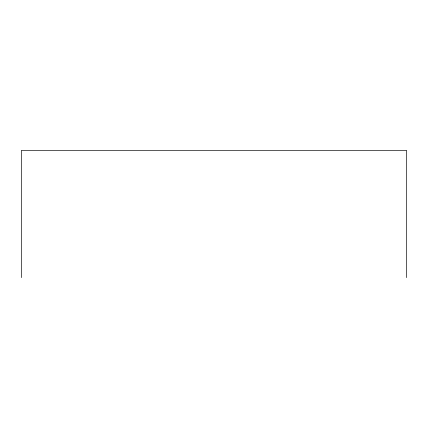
<?xml version="1.0" encoding="UTF-8"?>
<svg xmlns="http://www.w3.org/2000/svg" width="428" height="428" viewBox="0 0 428 428"><rect width="100%" height="100%" fill="white"/><g stroke="black" fill="none" stroke-linecap="round" stroke-linejoin="round"><path stroke-width="0.64" d="M406.6 277.611L406.6 150.389L21.4 150.389L21.4 277.611"/></g></svg>
